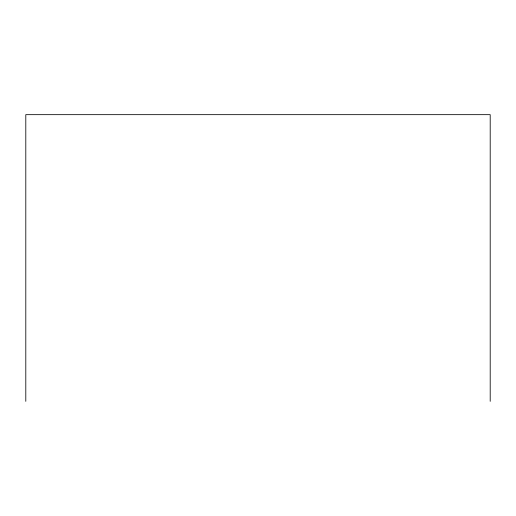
<?xml version="1.0" encoding="UTF-8"?>
<svg xmlns="http://www.w3.org/2000/svg" width="516" height="516" viewBox="0 0 516 516"><rect width="100%" height="100%" fill="white"/><g stroke="black" fill="none" stroke-linecap="round" stroke-linejoin="round"><path stroke-width="0.77" d="M490.2 401.338L490.2 114.662L25.8 114.662L25.8 401.338"/></g></svg>
